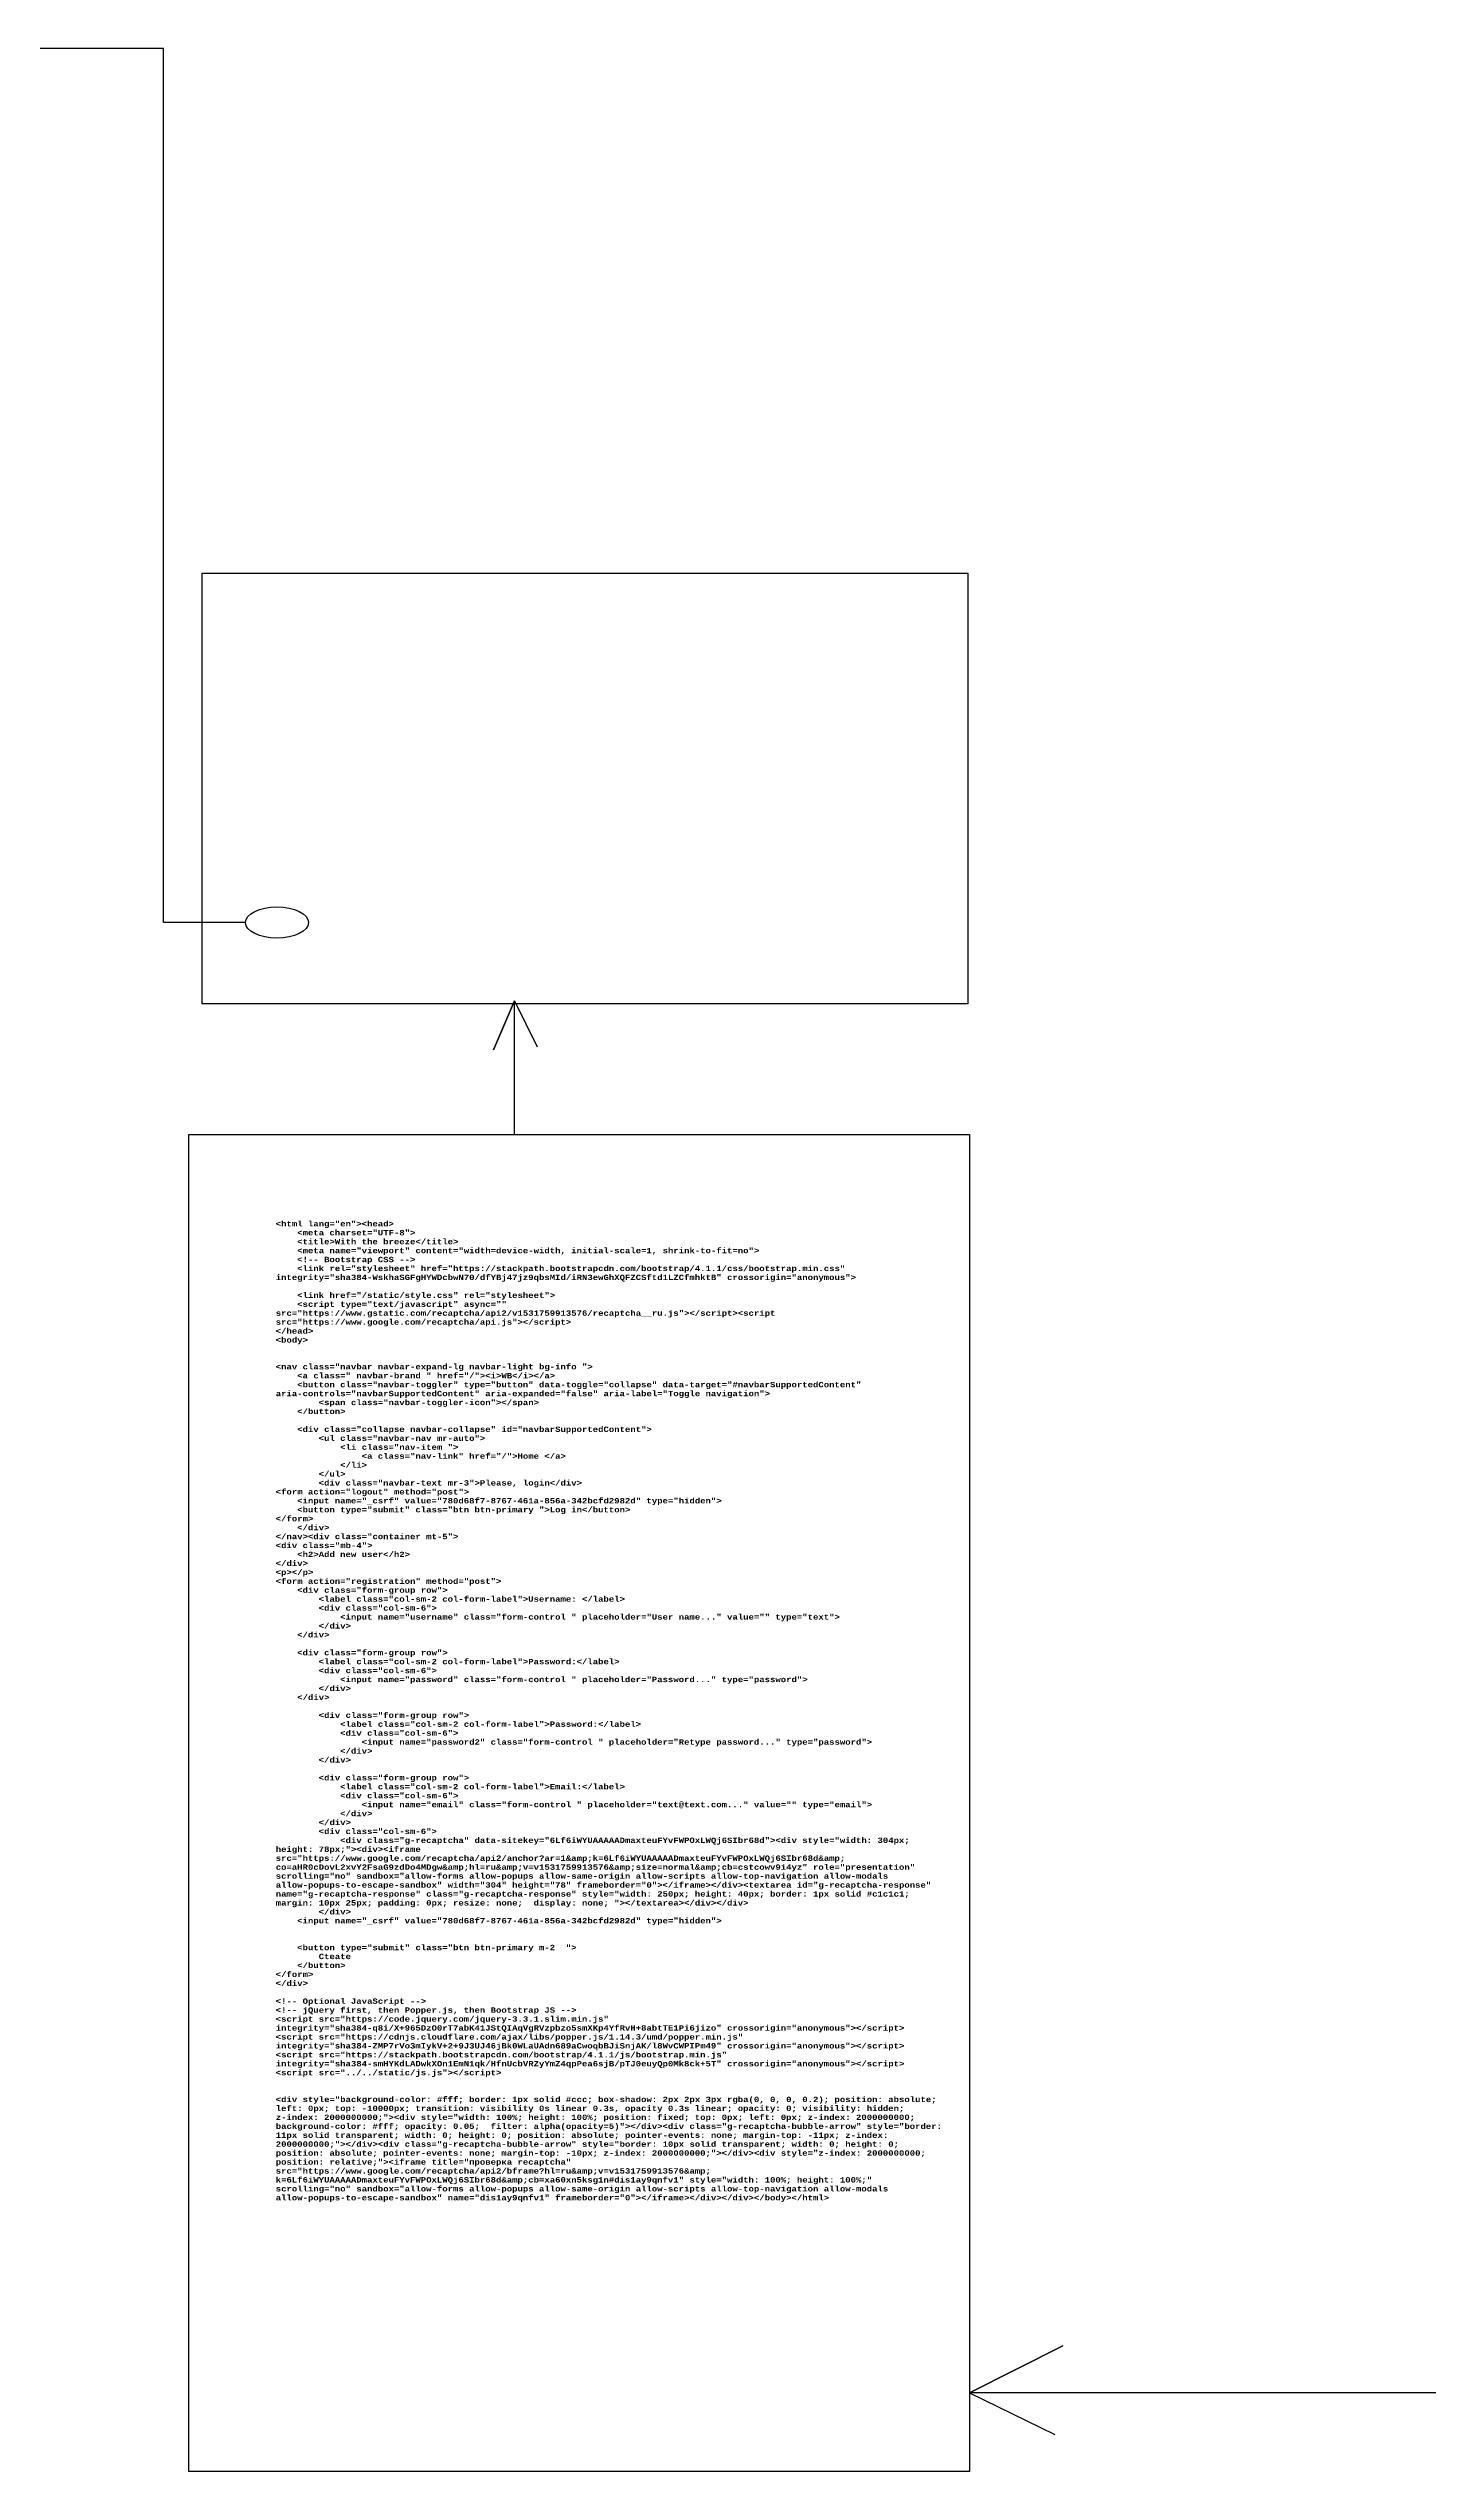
# Model space of a CAD drawing. Header units: millimetres. Extents: x 4991 to 8016, y 2113 to 3730.
# Drawn here: x 6580 to 7062, y 2717 to 3564 of the extents above; entities that cross this region are included whole.
import ezdxf

# ---------------------------------------------------------------- set-up
doc = ezdxf.new("R2010")
doc.units = ezdxf.units.MM
doc.styles.get("Standard").update_dxf_attribs({"font": 'arial.ttf'})
picture_1 = doc.add_image_def('image1.jpg', size_in_pixel=(1920, 1080))

msp = doc.modelspace()

# ---------------------------------------------------------------- linework, layer by layer
at = {"color": 1, "lineweight": 30}
for points in [[(6648.77, 3258.67), (6620.07, 3258.67), (6620.07, 3564.42), (5123.51, 3564.42)], [(6742.87, 3184.48), (6742.87, 3231.29), (6735.5, 3214.18), (6742.87, 3231.29), (6750.74, 3215.16)], [(7182.29, 2814.83), (7182.29, 2744.36), (6901.94, 2744.36), (6934.64, 2760.75), (6901.94, 2744.36), (6931.82, 2729.76)]]:
    msp.add_lwpolyline(points, dxfattribs=at)
at = {"color": 30, "lineweight": 30}
msp.add_lwpolyline([(6628.99, 3184.48), (6901.94, 3184.48), (6901.94, 2716.82), (6628.99, 2716.82)], close=True, dxfattribs=at)
at = {"color": 1, "lineweight": 30}
msp.add_ellipse((6659.79, 3258.67), major_axis=(-11.02, 0), ratio=0.497877, dxfattribs=at)

# ---------------------------------------------------------------- texts
at = {"insert": (6659.35, 3154.24), "char_height": 2.5, "attachment_point": 1}
msp.add_mtext_dynamic_manual_height_columns('{\\fCourier New|b1|i0|c204|p49;\\H0.75x;\\C23;\\c3307724;<html lang="en"><head>^J    <meta charset="UTF-8">^J    <title>With the breeze</title>^J    <meta name="viewport" content="width=device-width, initial-scale=1, shrink-to-fit=no">^J    <!-- Bootstrap CSS -->^J    <link rel="stylesheet" href="https://stackpath.bootstrapcdn.com/bootstrap/4.1.1/css/bootstrap.min.css" integrity="sha384-WskhaSGFgHYWDcbwN70/dfYBj47jz9qbsMId/iRN3ewGhXQFZCSftd1LZCfmhktB" crossorigin="anonymous">^J^J    <link href="/static/style.css" rel="stylesheet">^J    <script type="text/javascript" async="" src="https://www.gstatic.com/recaptcha/api2/v1531759913576/recaptcha__ru.js"></script><script src="https://www.google.com/recaptcha/api.js"></script>^J</head>^J<body>^J^J^J<nav class="navbar navbar-expand-lg navbar-light bg-info ">^J    <a class=" navbar-brand " href="/"><i>WB</i></a>^J    <button class="navbar-toggler" type="button" data-toggle="collapse" data-target="#navbarSupportedContent" aria-controls="navbarSupportedContent" aria-expanded="false" aria-label="Toggle navigation">^J        <span class="navbar-toggler-icon"></span>^J    </button>^J^J    <div class="collapse navbar-collapse" id="navbarSupportedContent">^J        <ul class="navbar-nav mr-auto">^J            <li class="nav-item ">^J                <a class="nav-link" href="/">Home </a>^J            </li>^J        </ul>^J        <div class="navbar-text mr-3">Please, login</div>^J<form action="logout" method="post">^J    <input name="_csrf" value="780d68f7-8767-461a-856a-342bcfd2982d" type="hidden">^J    <button type="submit" class="btn btn-primary ">Log in</button>^J</form>^J    </div>^J</nav><div class="container mt-5">^J<div class="mb-4">^J    <h2>Add new user</h2>^J</div>^J<p></p>^J<form action="registration" method="post">^J    <div class="form-group row">^J        <label class="col-sm-2 col-form-label">Username: </label>^J        <div class="col-sm-6">^J            <input name="username" class="form-control " placeholder="User name..." value="" type="text">^J        </div>^J    </div>^J^J    <div class="form-group row">^J        <label class="col-sm-2 col-form-label">Password:</label>^J        <div class="col-sm-6">^J            <input name="password" class="form-control " placeholder="Password..." type="password">^J        </div>^J    </div>^J^J        <div class="form-group row">^J            <label class="col-sm-2 col-form-label">Password:</label>^J            <div class="col-sm-6">^J                <input name="password2" class="form-control " placeholder="Retype password..." type="password">^J            </div>^J        </div>^J^J        <div class="form-group row">^J            <label class="col-sm-2 col-form-label">Email:</label>^J            <div class="col-sm-6">^J                <input name="email" class="form-control " placeholder="text@text.com..." value="" type="email">^J            </div>^J        </div>^J        <div class="col-sm-6">^J            <div class="g-recaptcha" data-sitekey="6Lf6iWYUAAAAADmaxteuFYvFWPOxLWQj6SIbr68d"><div style="width: 304px; height: 78px;"><div><iframe src="https://www.google.com/recaptcha/api2/anchor?ar=1&amp;k=6Lf6iWYUAAAAADmaxteuFYvFWPOxLWQj6SIbr68d&amp;\\fCourier New|b1|i0|c0|p49;\\P\\fCourier New|b1|i0|c204|p49;co=aHR0cDovL2xvY2FsaG9zdDo4MDgw&amp;hl=ru&amp;v=v1531759913576&amp;size=normal&amp;cb=cstcowv9i4yz" role="presentation" scrolling="no" sandbox="allow-forms allow-popups allow-same-origin allow-scripts allow-top-navigation allow-modals allow-popups-to-escape-sandbox" width="304" height="78" frameborder="0"></iframe></div><textarea id="g-recaptcha-response" name="g-recaptcha-response" class="g-recaptcha-response" style="width: 250px; height: 40px; border: 1px solid #c1c1c1; margin: 10px 25px; padding: 0px; resize: none;  display: none; "></textarea></div></div>^J        </div>^J    <input name="_csrf" value="780d68f7-8767-461a-856a-342bcfd2982d" type="hidden">^J^J^J    <button type="submit" class="btn btn-primary m-2  ">^J        Cteate^J    </button>^J</form>^J</div>^J^J<!-- Optional JavaScript -->^J<!-- jQuery first, then Popper.js, then Bootstrap JS -->^J<script src="https://code.jquery.com/jquery-3.3.1.slim.min.js" integrity="sha384-q8i/X+965DzO0rT7abK41JStQIAqVgRVzpbzo5smXKp4YfRvH+8abtTE1Pi6jizo" crossorigin="anonymous"></script>^J<script src="https://cdnjs.cloudflare.com/ajax/libs/popper.js/1.14.3/umd/popper.min.js" integrity="sha384-ZMP7rVo3mIykV+2+9J3UJ46jBk0WLaUAdn689aCwoqbBJiSnjAK/l8WvCWPIPm49" crossorigin="anonymous"></script>^J<script src="https://stackpath.bootstrapcdn.com/bootstrap/4.1.1/js/bootstrap.min.js" integrity="sha384-smHYKdLADwkXOn1EmN1qk/HfnUcbVRZyYmZ4qpPea6sjB/pTJ0euyQp0Mk8ck+5T" crossorigin="anonymous"></script>^J<script src="../../static/js.js"></script>^J^J^J<div style="background-color: #fff; border: 1px solid #ccc; box-shadow: 2px 2px 3px rgba(0, 0, 0, 0.2); position: absolute; left: 0px; top: -10000px; transition: visibility 0s linear 0.3s, opacity 0.3s linear; opacity: 0; visibility: hidden; z-index: 2000000000;"><div style="width: 100%; height: 100%; position: fixed; top: 0px; left: 0px; z-index: 2000000000; background-color: #fff; opacity: 0.05;  filter: alpha(opacity=5)"></div><div class="g-recaptcha-bubble-arrow" style="border: 11px solid transparent; width: 0; height: 0; position: absolute; pointer-events: none; margin-top: -11px; z-index: 2000000000;"></div><div class="g-recaptcha-bubble-arrow" style="border: 10px solid transparent; width: 0; height: 0; position: absolute; pointer-events: none; margin-top: -10px; z-index: 2000000000;"></div><div style="z-index: 2000000000; position: relative;"><iframe title="проверка recaptcha" src="https://www.google.com/recaptcha/api2/bframe?hl=ru&amp;v=v1531759913576&amp;\\fCourier New|b1|i0|c0|p49;\\P\\fCourier New|b1|i0|c204|p49;k=6Lf6iWYUAAAAADmaxteuFYvFWPOxLWQj6SIbr68d&amp;cb=xa60xn5ksg1n#dis1ay9qnfv1" style="width: 100%; height: 100%;" scrolling="no" sandbox="allow-forms allow-popups allow-same-origin allow-scripts allow-top-navigation allow-modals allow-popups-to-escape-sandbox" name="dis1ay9qnfv1" frameborder="0"></iframe></div></div></body></html>}', width=235.5673, gutter_width=12.5, heights=[0], dxfattribs=at)

# ---------------------------------------------------------------- pictures from other files: only their frames are drawn
image = msp.add_image(picture_1, insert=(6633.66, 3230.28), size_in_units=(267.69, 150.58))
image.dxf.flags = 7

doc.saveas('drawing.dxf')
